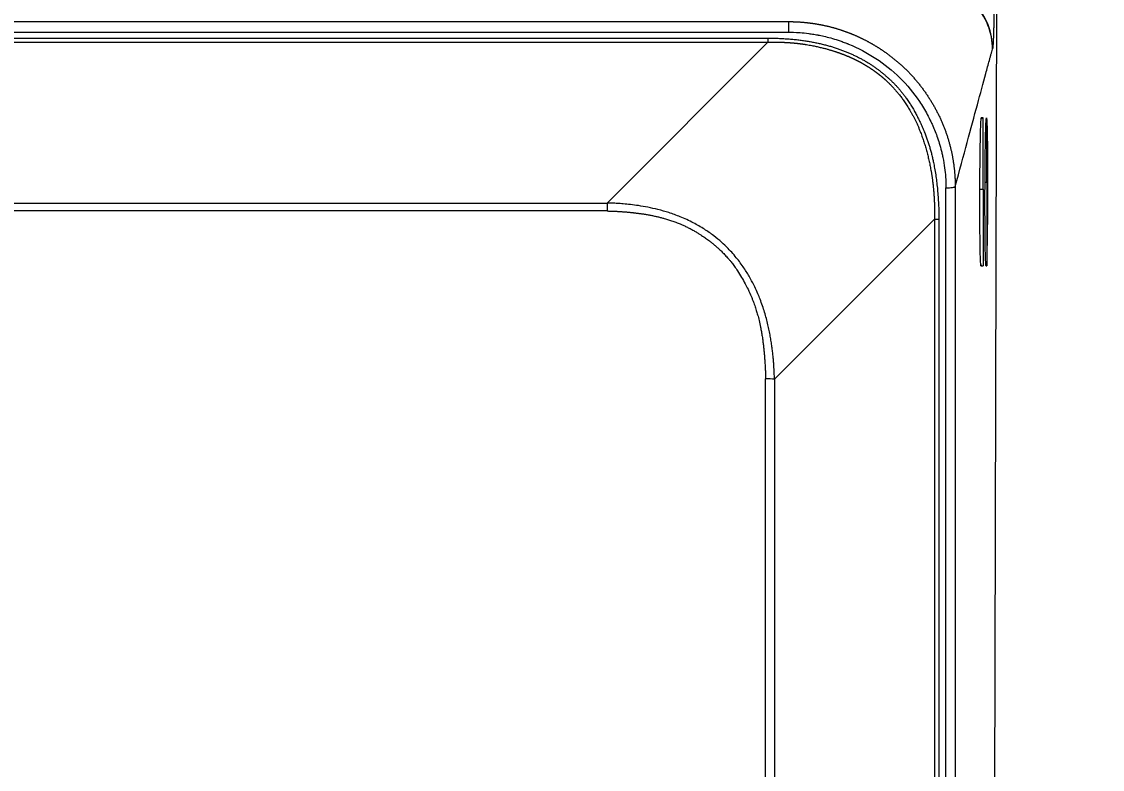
# Model space of a CAD drawing. Header units: millimetres. Extents: x 2433 to 4809, y -10272 to -6912.
# Drawn here: x 3398.5 to 3457, y -9139.2 to -9098.7 of the extents above; entities that cross this region are included whole.
import ezdxf

# ---------------------------------------------------------------- set-up
doc = ezdxf.new("R2010")
doc.units = ezdxf.units.MM
doc.layers.add('DIM', color=3, linetype='Continuous', lineweight=13)
doc.styles.add('ARIAL', font='arial.ttf')
doc.styles.get("Standard").update_dxf_attribs({"font": 'arial.ttf'})
doc.dimstyles.get("Standard").update_dxf_attribs({"dimtxt": 15, "dimasz": 15, "dimexe": 0.18, "dimexo": 0.0625, "dimgap": 4, "dimtad": 0, "dimtih": 1, "dimtoh": 1, "dimdec": 1, "dimdsep": 46, "dimtxsty": 'ARIAL', "dimcen": 0, "dimclrd": 3, "dimclre": 3, "dimclrt": 3, "dimadec": 0, "dimazin": 0, "dimtfac": 1, "dimtdec": 1, "dimtofl": 0, "dimtmove": 0, "dimatfit": 3, "dimfxl": 1, "dimtolj": 1, "dimtzin": 0, "dimarcsym": 0})
doc.dimstyles.new('사본 Standard', dxfattribs={"dimtxt": 15, "dimasz": 15, "dimexe": 0.18, "dimexo": 0.0625, "dimgap": 5, "dimtad": 0, "dimdec": 1, "dimdsep": 46, "dimtxsty": 'Standard', "dimcen": 0.09, "dimadec": 0, "dimazin": 0, "dimtfac": 1, "dimtdec": 1, "dimtofl": 0, "dimtmove": 0, "dimatfit": 3, "dimfxl": 1, "dimtolj": 1, "dimtzin": 0, "dimarcsym": 0})

# ---------------------------------------------------------------- blocks, each defined once
blk = doc.blocks.new('*D43')
at = {"layer": 'Defpoints', "color": 0, "transparency": 16777216}
for p in [(3193.999, -7897.186), (3599.118, -9941.356), (3679.627, -9941.356)]:
    blk.add_point(p, dxfattribs=at)
at = {"layer": 'DIM', "color": 3, "lineweight": -2, "transparency": 16777216}
for p, q in [((3194.062, -7897.186), (3679.807, -7897.186)), ((3679.627, -7915.186), (3679.627, -8902.472)), ((3679.627, -9923.356), (3679.627, -8936.071)), ((3599.18, -9941.356), (3679.807, -9941.356))]:
    blk.add_line(p, q, dxfattribs=at)
at = {"layer": 'DIM', "color": 3, "transparency": 16777216}
for points in [[(3676.627, -7915.186), (3682.627, -7915.186), (3679.627, -7897.186)], [(3676.627, -9923.356), (3682.627, -9923.356), (3679.627, -9941.356)]]:
    blk.add_solid(points, dxfattribs=at)
at = {"layer": 'DIM', "color": 3, "transparency": 16777216, "insert": (3679.627, -8919.271), "char_height": 18, "attachment_point": 5, "style": 'ARIAL'}
blk.add_mtext('\\A1;(2280)', dxfattribs=at)
blk = doc.blocks.new('*D49')
at = {"layer": 'Defpoints', "color": 0, "transparency": 16777216}
for p in [(3447.509, -9096.668), (3447.509, -9941.356), (3621.262, -9941.356)]:
    blk.add_point(p, dxfattribs=at)
at = {"layer": 'DIM', "color": 0, "lineweight": -2, "transparency": 16777216}
for p, q in [((3447.571, -9096.668), (3621.442, -9096.668)), ((3621.262, -9114.668), (3621.262, -9923.356)), ((3447.571, -9941.356), (3621.442, -9941.356))]:
    blk.add_line(p, q, dxfattribs=at)
at = {"layer": 'DIM', "color": 0, "transparency": 16777216}
for points in [[(3618.262, -9114.668), (3624.262, -9114.668), (3621.262, -9096.668)], [(3618.262, -9923.356), (3624.262, -9923.356), (3621.262, -9941.356)]]:
    blk.add_solid(points, dxfattribs=at)
at = {"layer": 'DIM', "color": 3, "transparency": 16777216, "insert": (3608.243, -9519.012), "char_height": 18, "attachment_point": 5, "rotation": 90}
blk.add_mtext('\\A1;{\\fGulim|b0|i0|c129|p50;선반까지 높이 1000~1050mm}', dxfattribs=at)

msp = doc.modelspace()

# ---------------------------------------------------------------- linework, layer by layer
at = {"linetype": 'Continuous', "lineweight": 18}
for p, q in [((3450.965, -9217.208), (3451.286, -9089.75)), ((2947.992, -9098.707), (3440.007, -9098.707)), ((3450.514, -9103.917), (3450.421, -9103.917)), ((3450.514, -9107.775), (3450.514, -9103.917)), ((3450.71, -9107.397), (3450.71, -9103.917)), ((3450.71, -9107.397), (3450.71, -9111.917)), ((3449.008, -9107.63), (3449.008, -9202.647)), ((3450.514, -9107.775), (3450.514, -9111.917)), ((3450.401, -9111.917), (3450.514, -9111.917)), ((3450.678, -9111.917), (3450.71, -9111.917))]:
    msp.add_line(p, q, dxfattribs=at)
at = {"linetype": 'Continuous', "lineweight": 13}
for p, q in [((2947.992, -9099.279), (3440.007, -9099.279)), ((2949.124, -9099.599), (3438.875, -9099.599)), ((2949.124, -9099.814), (3438.875, -9099.814)), ((3430.167, -9108.522), (3438.875, -9099.814)), ((3438.875, -9099.599), (3438.875, -9099.814)), ((3450.622, -9107.397), (3450.71, -9107.397)), ((3450.343, -9107.775), (3450.514, -9107.775)), ((2957.832, -9108.522), (3430.167, -9108.522)), ((3430.167, -9108.952), (2957.832, -9108.952)), ((3447.887, -9109.391), (3439.224, -9118.054)), ((3447.887, -9109.391), (3447.887, -9200.228)), ((3448.128, -9109.4), (3448.128, -9200.237)), ((3439.224, -9118.054), (3439.224, -9200.313))]:
    msp.add_line(p, q, dxfattribs=at)
for centre, major_axis, start_param, end_param in [((3448.128, -9109.328), (0.5, 0), 4.209759, 4.712389), ((3438.743, -9118.18), (1, 0), 1.068167, 1.570796)]:
    msp.add_ellipse(centre, major_axis=major_axis, ratio=0.144536, start_param=start_param, end_param=end_param, dxfattribs=at)
at = {"linetype": 'Continuous', "lineweight": 18}
for points, degree, knots in [([(3451.147, -9093.985), (3451.144, -9095.139), (3451.134, -9096.195), (3451.129, -9096.731), (3451.116, -9097.71), (3451.101, -9098.561), (3451.092, -9098.916), (3451.082, -9099.282), (3451.073, -9099.541), (3451.062, -9099.808), (3451.04, -9100.12), (3451.028, -9100.175)], 2, [0, 0, 0, 0.25, 0.25, 0.375, 0.5, 0.625, 0.625, 0.75, 0.75, 0.875, 1, 1, 1]), ([(3451.028, -9100.175), (3451.028, -9099.762), (3450.881, -9098.87), (3450.347, -9098.036), (3450.005, -9097.693), (3450.005, -9097.693)], 3, [0, 0, 0, 0, 0.498874, 0.999792, 1, 1, 1, 1]), ([(3440.007, -9099.279), (3440.136, -9099.28), (3440.339, -9099.283), (3440.753, -9099.313), (3440.908, -9099.328), (3441.169, -9099.362), (3441.26, -9099.375), (3441.403, -9099.398), (3441.476, -9099.411), (3441.564, -9099.427), (3441.609, -9099.436), (3441.632, -9099.44), (3441.641, -9099.442), (3441.648, -9099.443), (3441.653, -9099.444), (3441.866, -9099.487), (3442.105, -9099.543), (3442.502, -9099.658), (3442.64, -9099.702), (3442.857, -9099.776), (3442.967, -9099.816), (3443.099, -9099.867), (3443.166, -9099.893), (3443.195, -9099.905), (3443.214, -9099.913), (3443.225, -9099.917), (3443.751, -9100.132), (3444.247, -9100.393), (3445.178, -9101.004), (3445.612, -9101.353), (3446.403, -9102.134), (3446.757, -9102.564), (3447.221, -9103.256), (3447.437, -9103.613), (3447.657, -9104.046), (3447.759, -9104.266), (3447.808, -9104.378), (3447.832, -9104.433), (3447.842, -9104.457), (3447.849, -9104.473), (3447.853, -9104.483), (3447.943, -9104.697), (3448.031, -9104.931), (3448.156, -9105.323), (3448.196, -9105.461), (3448.253, -9105.678), (3448.281, -9105.788), (3448.311, -9105.922), (3448.325, -9105.99), (3448.333, -9106.025), (3448.336, -9106.04), (3448.338, -9106.049), (3448.338, -9106.053), (3448.423, -9106.468), (3448.462, -9106.813), (3448.504, -9107.362), (3448.507, -9107.567), (3448.508, -9107.701)], 3, [0, 0, 0, 0, 0.0625, 0.0625, 0.09375, 0.09375, 0.109375, 0.109375, 0.117187, 0.121094, 0.123047, 0.124023, 0.124512, 0.124512, 0.125, 0.125, 0.1875, 0.1875, 0.21875, 0.21875, 0.234375, 0.242187, 0.246094, 0.248047, 0.248047, 0.25, 0.25, 0.375, 0.375, 0.5, 0.5, 0.625, 0.625, 0.6875, 0.71875, 0.734375, 0.742187, 0.746094, 0.748047, 0.748047, 0.75, 0.75, 0.8125, 0.8125, 0.84375, 0.84375, 0.859375, 0.867187, 0.871094, 0.873047, 0.874023, 0.874023, 0.875, 0.875, 0.9375, 0.9375, 1, 1, 1, 1]), ([(3438.875, -9099.599), (3439.929, -9099.603), (3440.855, -9099.739), (3441.777, -9099.876), (3442.599, -9100.151), (3443.405, -9100.422), (3444.101, -9100.821), (3444.791, -9101.217), (3445.354, -9101.734)], 2, [0, 0, 0, 0.25, 0.25, 0.5, 0.5, 0.75, 0.75, 1, 1, 1]), ([(3438.875, -9099.814), (3438.897, -9099.814), (3438.939, -9099.813), (3439.002, -9099.813), (3439.063, -9099.813), (3439.124, -9099.813), (3439.184, -9099.813), (3439.242, -9099.813), (3439.3, -9099.814), (3439.356, -9099.815), (3439.412, -9099.816), (3439.467, -9099.817), (3439.52, -9099.819), (3439.573, -9099.82), (3439.625, -9099.822), (3439.675, -9099.824), (3439.725, -9099.826), (3439.774, -9099.829), (3439.822, -9099.831), (3439.869, -9099.834), (3439.915, -9099.837), (3439.96, -9099.839), (3440.004, -9099.842), (3440.048, -9099.845), (3440.09, -9099.849), (3440.131, -9099.852), (3440.172, -9099.855), (3440.212, -9099.858), (3440.251, -9099.862), (3440.288, -9099.865), (3440.326, -9099.869), (3440.362, -9099.872), (3440.397, -9099.876), (3440.432, -9099.879), (3440.465, -9099.883), (3440.498, -9099.887), (3440.53, -9099.89), (3440.561, -9099.894), (3440.592, -9099.898), (3440.621, -9099.901), (3440.65, -9099.905), (3440.677, -9099.908), (3440.705, -9099.912), (3440.731, -9099.915), (3440.756, -9099.919), (3440.781, -9099.922), (3440.805, -9099.926), (3440.828, -9099.929), (3440.85, -9099.932), (3440.871, -9099.936), (3440.892, -9099.939), (3440.912, -9099.942), (3440.931, -9099.945), (3440.949, -9099.948), (3441.008, -9099.957), (3441.105, -9099.974), (3441.237, -9099.998), (3441.364, -9100.023), (3441.483, -9100.048), (3441.597, -9100.073), (3441.704, -9100.098), (3441.805, -9100.122), (3441.9, -9100.146), (3441.99, -9100.17), (3442.073, -9100.193), (3442.151, -9100.215), (3442.224, -9100.236), (3442.291, -9100.256), (3442.352, -9100.275), (3442.409, -9100.293), (3442.46, -9100.309), (3442.506, -9100.324), (3442.547, -9100.338), (3442.583, -9100.35), (3442.614, -9100.36), (3442.64, -9100.369), (3442.661, -9100.377), (3442.678, -9100.382), (3442.702, -9100.391), (3442.736, -9100.403), (3442.782, -9100.419), (3442.826, -9100.435), (3442.871, -9100.451), (3442.914, -9100.468), (3442.958, -9100.484), (3443, -9100.501), (3443.043, -9100.518), (3443.085, -9100.534), (3443.126, -9100.551), (3443.167, -9100.568), (3443.207, -9100.585), (3443.248, -9100.602), (3443.287, -9100.619), (3443.326, -9100.637), (3443.365, -9100.654), (3443.403, -9100.671), (3443.441, -9100.689), (3443.479, -9100.706), (3443.516, -9100.723), (3443.552, -9100.741), (3443.588, -9100.758), (3443.624, -9100.776), (3443.66, -9100.794), (3443.694, -9100.811), (3443.729, -9100.829), (3443.763, -9100.846), (3443.797, -9100.864), (3443.83, -9100.882), (3443.863, -9100.899), (3443.896, -9100.917), (3443.928, -9100.935), (3443.959, -9100.952), (3443.991, -9100.97), (3444.022, -9100.987), (3444.052, -9101.005), (3444.083, -9101.023), (3444.113, -9101.04), (3444.142, -9101.058), (3444.171, -9101.075), (3444.2, -9101.093), (3444.228, -9101.11), (3444.257, -9101.127), (3444.284, -9101.145), (3444.312, -9101.162), (3444.339, -9101.179), (3444.365, -9101.196), (3444.392, -9101.214), (3444.418, -9101.231), (3444.443, -9101.248), (3444.469, -9101.265), (3444.494, -9101.282), (3444.518, -9101.298), (3444.543, -9101.315), (3444.567, -9101.332), (3444.59, -9101.348), (3444.614, -9101.365), (3444.637, -9101.381), (3444.659, -9101.398), (3444.682, -9101.414), (3444.704, -9101.43), (3444.726, -9101.446), (3444.747, -9101.462), (3444.769, -9101.478), (3444.789, -9101.494), (3444.81, -9101.509), (3444.83, -9101.525), (3444.85, -9101.54), (3444.87, -9101.555), (3444.89, -9101.571), (3444.909, -9101.586), (3444.928, -9101.601), (3444.946, -9101.615), (3444.964, -9101.63), (3444.983, -9101.645), (3445, -9101.659), (3445.018, -9101.673), (3445.035, -9101.688), (3445.052, -9101.702), (3445.069, -9101.716), (3445.085, -9101.729), (3445.101, -9101.743), (3445.117, -9101.756), (3445.133, -9101.77), (3445.148, -9101.783), (3445.163, -9101.796), (3445.178, -9101.809), (3445.193, -9101.822), (3445.207, -9101.834), (3445.221, -9101.847), (3445.23, -9101.855), (3445.235, -9101.859)], 3, [0, 0, 0, 0, 0.00932, 0.018486, 0.027499, 0.036361, 0.045073, 0.053637, 0.062053, 0.070323, 0.078447, 0.086428, 0.094267, 0.101963, 0.10952, 0.116936, 0.124215, 0.131356, 0.138361, 0.145231, 0.151966, 0.158568, 0.165037, 0.171375, 0.177582, 0.18366, 0.189608, 0.195429, 0.201121, 0.206688, 0.212128, 0.217443, 0.222634, 0.227702, 0.232646, 0.237468, 0.242168, 0.246747, 0.251206, 0.255545, 0.259764, 0.263865, 0.267847, 0.271712, 0.275459, 0.27909, 0.282604, 0.286003, 0.289286, 0.292454, 0.295507, 0.298447, 0.301272, 0.303984, 0.306583, 0.327274, 0.347004, 0.365794, 0.383662, 0.400626, 0.416702, 0.431905, 0.44625, 0.459749, 0.472414, 0.484257, 0.495286, 0.505512, 0.514943, 0.523586, 0.531448, 0.538535, 0.544852, 0.550405, 0.555196, 0.559231, 0.562511, 0.565039, 0.566816, 0.573893, 0.580908, 0.587862, 0.594755, 0.601589, 0.608363, 0.615078, 0.621734, 0.628332, 0.634872, 0.641355, 0.647781, 0.654151, 0.660465, 0.666723, 0.672926, 0.679074, 0.685168, 0.691207, 0.697193, 0.703126, 0.709005, 0.714832, 0.720607, 0.726329, 0.732, 0.73762, 0.743188, 0.748706, 0.754174, 0.759591, 0.764958, 0.770276, 0.775544, 0.780763, 0.785934, 0.791055, 0.796129, 0.801154, 0.806131, 0.811061, 0.815943, 0.820778, 0.825566, 0.830307, 0.835001, 0.839649, 0.84425, 0.848805, 0.853315, 0.857778, 0.862196, 0.866568, 0.870895, 0.875176, 0.879413, 0.883604, 0.887751, 0.891853, 0.89591, 0.899923, 0.903891, 0.907815, 0.911695, 0.915531, 0.919322, 0.92307, 0.926774, 0.930434, 0.934051, 0.937623, 0.941153, 0.944639, 0.948081, 0.95148, 0.954835, 0.958148, 0.961417, 0.964643, 0.967826, 0.970966, 0.974062, 0.977116, 0.980127, 0.983094, 0.986019, 0.988901, 0.99174, 0.994536, 0.99729, 1, 1, 1, 1]), ([(3451.023, -9100.191), (3451.024, -9100.193), (3451.025, -9100.191), (3451.026, -9100.177), (3451.027, -9100.174), (3451.028, -9100.175)], 3, [0, 0, 0, 0, 0.5, 0.5, 1, 1, 1, 1]), ([(3445.354, -9101.734), (3446.67, -9102.874), (3447.443, -9104.953), (3448.101, -9106.724), (3448.128, -9109.4)], 2, [0, 0, 0, 0.5, 0.5, 1, 1, 1]), ([(3445.235, -9101.859), (3445.246, -9101.869), (3445.269, -9101.89), (3445.304, -9101.924), (3445.342, -9101.96), (3445.383, -9102), (3445.427, -9102.043), (3445.474, -9102.09), (3445.523, -9102.14), (3445.574, -9102.193), (3445.628, -9102.25), (3445.684, -9102.311), (3445.742, -9102.376), (3445.802, -9102.445), (3445.864, -9102.518), (3445.928, -9102.595), (3445.993, -9102.677), (3446.06, -9102.763), (3446.129, -9102.854), (3446.198, -9102.949), (3446.269, -9103.05), (3446.341, -9103.155), (3446.413, -9103.266), (3446.486, -9103.383), (3446.559, -9103.505), (3446.632, -9103.633), (3446.706, -9103.767), (3446.779, -9103.907), (3446.852, -9104.053), (3446.924, -9104.206), (3446.996, -9104.366), (3447.066, -9104.533), (3447.145, -9104.731), (3447.229, -9104.96), (3447.316, -9105.218), (3447.396, -9105.479), (3447.47, -9105.741), (3447.537, -9106.005), (3447.598, -9106.27), (3447.654, -9106.537), (3447.692, -9106.74), (3447.716, -9106.879), (3447.728, -9106.955), (3447.741, -9107.032), (3447.753, -9107.112), (3447.765, -9107.193), (3447.776, -9107.276), (3447.787, -9107.362), (3447.798, -9107.449), (3447.808, -9107.538), (3447.818, -9107.63), (3447.827, -9107.723), (3447.836, -9107.819), (3447.845, -9107.917), (3447.852, -9108.016), (3447.859, -9108.118), (3447.866, -9108.223), (3447.872, -9108.329), (3447.877, -9108.438), (3447.881, -9108.549), (3447.884, -9108.662), (3447.887, -9108.778), (3447.889, -9108.896), (3447.89, -9109.016), (3447.89, -9109.139), (3447.889, -9109.264), (3447.888, -9109.349), (3447.887, -9109.391)], 3, [0, 0, 0, 0, 0.00539, 0.011293, 0.017708, 0.024635, 0.032076, 0.040031, 0.048501, 0.057488, 0.066993, 0.077019, 0.087568, 0.098644, 0.110249, 0.122389, 0.135069, 0.148294, 0.16207, 0.176405, 0.191308, 0.206787, 0.222853, 0.239517, 0.25679, 0.274688, 0.293224, 0.312415, 0.332278, 0.352832, 0.374096, 0.396092, 0.418843, 0.451983, 0.485115, 0.518245, 0.551372, 0.584494, 0.617606, 0.650702, 0.683771, 0.692882, 0.702211, 0.711763, 0.72154, 0.731545, 0.741781, 0.75225, 0.762955, 0.7739, 0.785088, 0.796522, 0.808205, 0.820141, 0.832333, 0.844786, 0.857501, 0.870484, 0.883737, 0.897266, 0.911073, 0.925163, 0.93954, 0.954208, 0.969171, 0.984433, 1, 1, 1, 1]), ([(3439.224, -9118.054), (3439.224, -9118.026), (3439.222, -9117.964), (3439.219, -9117.861), (3439.214, -9117.735), (3439.207, -9117.588), (3439.198, -9117.421), (3439.186, -9117.233), (3439.17, -9117.026), (3439.149, -9116.8), (3439.122, -9116.556), (3439.089, -9116.295), (3439.049, -9116.018), (3438.999, -9115.726), (3438.94, -9115.419), (3438.87, -9115.1), (3438.787, -9114.77), (3438.69, -9114.429), (3438.578, -9114.08), (3438.457, -9113.748), (3438.319, -9113.407), (3438.149, -9113.034), (3437.918, -9112.587), (3437.611, -9112.079), (3437.212, -9111.526), (3436.786, -9111.043), (3436.352, -9110.629), (3435.928, -9110.278), (3435.418, -9109.921), (3434.813, -9109.571), (3434.166, -9109.274), (3433.525, -9109.042), (3432.939, -9108.874), (3432.394, -9108.751), (3431.895, -9108.664), (3431.45, -9108.606), (3431.064, -9108.568), (3430.742, -9108.545), (3430.487, -9108.532), (3430.303, -9108.526), (3430.204, -9108.523), (3430.167, -9108.522)], 3, [0, 0, 0, 0, 0.005541, 0.012569, 0.021064, 0.030998, 0.04234, 0.055055, 0.069104, 0.084445, 0.101034, 0.118821, 0.137758, 0.157793, 0.178875, 0.200952, 0.223974, 0.247894, 0.272667, 0.298257, 0.319435, 0.347191, 0.381228, 0.421269, 0.467134, 0.51883, 0.55123, 0.588118, 0.629723, 0.67643, 0.728809, 0.772748, 0.813587, 0.851124, 0.885107, 0.915262, 0.941318, 0.963022, 0.98015, 0.992521, 1, 1, 1, 1]), ([(3430.167, -9108.952), (3430.19, -9108.953), (3430.237, -9108.954), (3430.307, -9108.956), (3430.377, -9108.958), (3430.447, -9108.961), (3430.517, -9108.963), (3430.587, -9108.966), (3430.657, -9108.97), (3430.727, -9108.973), (3430.797, -9108.977), (3430.867, -9108.981), (3430.937, -9108.986), (3431.007, -9108.991), (3431.078, -9108.996), (3431.148, -9109.001), (3431.218, -9109.007), (3431.289, -9109.013), (3431.359, -9109.02), (3431.429, -9109.027), (3431.5, -9109.034), (3431.57, -9109.042), (3431.64, -9109.05), (3431.711, -9109.058), (3431.781, -9109.067), (3431.851, -9109.076), (3431.922, -9109.085), (3431.992, -9109.095), (3432.062, -9109.106), (3432.133, -9109.116), (3432.203, -9109.127), (3432.273, -9109.139), (3432.384, -9109.158), (3432.535, -9109.186), (3432.724, -9109.224), (3432.908, -9109.266), (3433.088, -9109.31), (3433.243, -9109.351), (3433.376, -9109.389), (3433.489, -9109.423), (3433.603, -9109.46), (3433.719, -9109.5), (3433.837, -9109.542), (3433.956, -9109.587), (3434.09, -9109.641), (3434.244, -9109.706), (3434.421, -9109.788), (3434.613, -9109.882), (3434.803, -9109.984), (3434.98, -9110.086), (3435.136, -9110.181), (3435.273, -9110.269), (3435.393, -9110.349), (3435.498, -9110.423), (3435.6, -9110.496), (3435.707, -9110.575), (3435.825, -9110.667), (3435.954, -9110.772), (3436.094, -9110.892), (3436.242, -9111.026), (3436.399, -9111.177), (3436.562, -9111.346), (3436.681, -9111.477), (3436.758, -9111.567), (3436.798, -9111.615), (3436.851, -9111.678), (3436.915, -9111.759), (3437.016, -9111.891), (3437.121, -9112.035), (3437.278, -9112.265), (3437.448, -9112.535), (3437.635, -9112.871), (3437.812, -9113.223), (3437.944, -9113.517), (3438.043, -9113.761), (3438.102, -9113.916), (3438.155, -9114.062), (3438.202, -9114.199), (3438.256, -9114.368), (3438.321, -9114.592), (3438.399, -9114.893), (3438.465, -9115.196), (3438.519, -9115.484), (3438.561, -9115.735), (3438.591, -9115.942), (3438.612, -9116.103), (3438.626, -9116.218), (3438.639, -9116.334), (3438.651, -9116.453), (3438.663, -9116.573), (3438.675, -9116.696), (3438.685, -9116.82), (3438.695, -9116.947), (3438.704, -9117.075), (3438.712, -9117.206), (3438.719, -9117.339), (3438.726, -9117.474), (3438.732, -9117.611), (3438.736, -9117.751), (3438.74, -9117.893), (3438.742, -9117.988), (3438.743, -9118.036)], 3, [0, 0, 0, 0, 0.004874, 0.009753, 0.014637, 0.019525, 0.024417, 0.029314, 0.034215, 0.03912, 0.044029, 0.048942, 0.053859, 0.058779, 0.063702, 0.068629, 0.073559, 0.078493, 0.083429, 0.088369, 0.093311, 0.098256, 0.103204, 0.108154, 0.113107, 0.118063, 0.123021, 0.127981, 0.132944, 0.137909, 0.142877, 0.147846, 0.152818, 0.166541, 0.179994, 0.193187, 0.206128, 0.218825, 0.226895, 0.235139, 0.243555, 0.252139, 0.260891, 0.269807, 0.278886, 0.291227, 0.304885, 0.319832, 0.336045, 0.350139, 0.362881, 0.374299, 0.384416, 0.393248, 0.401388, 0.410714, 0.421222, 0.432913, 0.445788, 0.459856, 0.475129, 0.491627, 0.509379, 0.512322, 0.516694, 0.522499, 0.529745, 0.538443, 0.557563, 0.567426, 0.597256, 0.624777, 0.648741, 0.680501, 0.692866, 0.704536, 0.715494, 0.725723, 0.735206, 0.753077, 0.774961, 0.801063, 0.818842, 0.836852, 0.855101, 0.863118, 0.871264, 0.87954, 0.887948, 0.89649, 0.90517, 0.913989, 0.922948, 0.932052, 0.941301, 0.950699, 0.960247, 0.969949, 0.979806, 0.989823, 1, 1, 1, 1])]:
    msp.add_open_spline(points, degree=degree, knots=knots, dxfattribs=at)
at = {"linetype": 'Continuous', "lineweight": 13}
for points, knots in [([(3451.023, -9100.191), (3451.024, -9099.777), (3450.876, -9098.88), (3450.071, -9097.626), (3448.819, -9096.819), (3447.923, -9096.668), (3447.509, -9096.668)], [0, 0, 0, 0, 0.250024, 0.499976, 0.749929, 1, 1, 1, 1]), ([(3440.007, -9099.207), (3440.007, -9099.175), (3440.007, -9099.142), (3440.007, -9099.079), (3440.007, -9099.048), (3440.007, -9098.988), (3440.007, -9098.959), (3440.007, -9098.905), (3440.007, -9098.88), (3440.007, -9098.834), (3440.007, -9098.813), (3440.007, -9098.776), (3440.007, -9098.76), (3440.007, -9098.735), (3440.007, -9098.725), (3440.007, -9098.711), (3440.007, -9098.708), (3440.007, -9098.707)], [0, 0, 0, 0, 0.125, 0.125, 0.25, 0.25, 0.375, 0.375, 0.5, 0.5, 0.625, 0.625, 0.75, 0.75, 0.875, 0.875, 1, 1, 1, 1]), ([(3440.007, -9098.707), (3440.023, -9098.707), (3440.054, -9098.707), (3440.101, -9098.708), (3440.148, -9098.708), (3440.196, -9098.709), (3440.243, -9098.71), (3440.29, -9098.712), (3440.338, -9098.713), (3440.386, -9098.715), (3440.433, -9098.717), (3440.481, -9098.72), (3440.529, -9098.723), (3440.578, -9098.725), (3440.626, -9098.729), (3440.674, -9098.732), (3440.723, -9098.736), (3440.771, -9098.74), (3440.82, -9098.744), (3440.868, -9098.749), (3440.917, -9098.754), (3440.966, -9098.759), (3441.015, -9098.764), (3441.064, -9098.77), (3441.113, -9098.776), (3441.163, -9098.782), (3441.212, -9098.789), (3441.261, -9098.795), (3441.311, -9098.802), (3441.36, -9098.81), (3441.41, -9098.817), (3441.46, -9098.825), (3441.509, -9098.834), (3441.559, -9098.842), (3441.609, -9098.851), (3441.659, -9098.86), (3441.709, -9098.87), (3441.759, -9098.879), (3441.809, -9098.889), (3441.859, -9098.9), (3441.909, -9098.91), (3441.959, -9098.921), (3442.01, -9098.932), (3442.06, -9098.944), (3442.11, -9098.956), (3442.161, -9098.968), (3442.211, -9098.98), (3442.261, -9098.993), (3442.312, -9099.006), (3442.362, -9099.02), (3442.413, -9099.033), (3442.463, -9099.047), (3442.513, -9099.062), (3442.564, -9099.077), (3442.614, -9099.092), (3442.665, -9099.107), (3442.715, -9099.123), (3442.766, -9099.139), (3442.816, -9099.155), (3442.867, -9099.172), (3442.917, -9099.189), (3442.968, -9099.206), (3443.018, -9099.224), (3443.069, -9099.242), (3443.119, -9099.26), (3443.169, -9099.279), (3443.22, -9099.298), (3443.27, -9099.317), (3443.32, -9099.337), (3443.371, -9099.357), (3443.421, -9099.377), (3443.471, -9099.398), (3443.521, -9099.419), (3443.571, -9099.44), (3443.622, -9099.462), (3443.672, -9099.484), (3443.721, -9099.507), (3443.771, -9099.53), (3443.821, -9099.553), (3443.871, -9099.576), (3443.921, -9099.6), (3443.97, -9099.624), (3444.02, -9099.649), (3444.069, -9099.674), (3444.119, -9099.699), (3444.168, -9099.724), (3444.217, -9099.75), (3444.266, -9099.776), (3444.315, -9099.803), (3444.364, -9099.83), (3444.413, -9099.857), (3444.462, -9099.884), (3444.511, -9099.912), (3444.559, -9099.94), (3444.608, -9099.969), (3444.656, -9099.998), (3444.704, -9100.027), (3444.752, -9100.056), (3444.8, -9100.086), (3444.848, -9100.116), (3444.895, -9100.146), (3444.943, -9100.177), (3444.99, -9100.208), (3445.037, -9100.24), (3445.084, -9100.271), (3445.131, -9100.303), (3445.178, -9100.336), (3445.225, -9100.368), (3445.271, -9100.401), (3445.317, -9100.434), (3445.363, -9100.468), (3445.409, -9100.502), (3445.455, -9100.536), (3445.5, -9100.571), (3445.546, -9100.605), (3445.591, -9100.64), (3445.636, -9100.676), (3445.681, -9100.712), (3445.725, -9100.748), (3445.77, -9100.784), (3445.814, -9100.821), (3445.858, -9100.858), (3445.901, -9100.895), (3445.945, -9100.932), (3445.988, -9100.97), (3446.031, -9101.008), (3446.074, -9101.047), (3446.117, -9101.086), (3446.159, -9101.125), (3446.201, -9101.164), (3446.243, -9101.203), (3446.285, -9101.243), (3446.326, -9101.284), (3446.377, -9101.334), (3446.437, -9101.394), (3446.507, -9101.465), (3446.575, -9101.537), (3446.643, -9101.609), (3446.709, -9101.683), (3446.775, -9101.757), (3446.84, -9101.831), (3446.904, -9101.907), (3446.967, -9101.983), (3447.03, -9102.059), (3447.091, -9102.137), (3447.152, -9102.215), (3447.211, -9102.293), (3447.27, -9102.372), (3447.328, -9102.452), (3447.385, -9102.532), (3447.441, -9102.613), (3447.496, -9102.694), (3447.55, -9102.776), (3447.604, -9102.858), (3447.656, -9102.94), (3447.707, -9103.024), (3447.758, -9103.107), (3447.807, -9103.191), (3447.855, -9103.275), (3447.903, -9103.36), (3447.949, -9103.445), (3447.995, -9103.53), (3448.039, -9103.616), (3448.083, -9103.702), (3448.125, -9103.788), (3448.167, -9103.875), (3448.207, -9103.962), (3448.247, -9104.049), (3448.285, -9104.136), (3448.322, -9104.223), (3448.358, -9104.311), (3448.394, -9104.399), (3448.428, -9104.487), (3448.461, -9104.575), (3448.493, -9104.663), (3448.524, -9104.751), (3448.554, -9104.84), (3448.583, -9104.928), (3448.611, -9105.016), (3448.638, -9105.105), (3448.664, -9105.194), (3448.689, -9105.282), (3448.713, -9105.371), (3448.736, -9105.459), (3448.757, -9105.548), (3448.778, -9105.637), (3448.799, -9105.725), (3448.818, -9105.813), (3448.836, -9105.902), (3448.853, -9105.99), (3448.869, -9106.078), (3448.884, -9106.166), (3448.899, -9106.254), (3448.912, -9106.342), (3448.925, -9106.429), (3448.936, -9106.517), (3448.947, -9106.604), (3448.957, -9106.691), (3448.966, -9106.778), (3448.974, -9106.864), (3448.981, -9106.95), (3448.988, -9107.036), (3448.993, -9107.122), (3448.998, -9107.208), (3449.001, -9107.293), (3449.004, -9107.377), (3449.006, -9107.462), (3449.008, -9107.546), (3449.008, -9107.602), (3449.008, -9107.63)], [0, 0, 0, 0, 0.003312, 0.006633, 0.009963, 0.013303, 0.016651, 0.020009, 0.023376, 0.026752, 0.030136, 0.03353, 0.036932, 0.040343, 0.043763, 0.047191, 0.050628, 0.054073, 0.057527, 0.060989, 0.06446, 0.067939, 0.071426, 0.074921, 0.078424, 0.081935, 0.085455, 0.088982, 0.092517, 0.09606, 0.099611, 0.10317, 0.106736, 0.110311, 0.113892, 0.117482, 0.121079, 0.124683, 0.128295, 0.131915, 0.135542, 0.139176, 0.142818, 0.146466, 0.150123, 0.153786, 0.157457, 0.161135, 0.16482, 0.168512, 0.172212, 0.175918, 0.179632, 0.183353, 0.187081, 0.190815, 0.194557, 0.198306, 0.202062, 0.205825, 0.209595, 0.213372, 0.217156, 0.220947, 0.224746, 0.228551, 0.232363, 0.236182, 0.240008, 0.243841, 0.247681, 0.251528, 0.255382, 0.259243, 0.26311, 0.266984, 0.270864, 0.27475, 0.278643, 0.282542, 0.286447, 0.290358, 0.294275, 0.298197, 0.302126, 0.30606, 0.309999, 0.313944, 0.317895, 0.32185, 0.325811, 0.329777, 0.333748, 0.337723, 0.341704, 0.345689, 0.349679, 0.353673, 0.357672, 0.361675, 0.365682, 0.369693, 0.373709, 0.377728, 0.381751, 0.385778, 0.389809, 0.393843, 0.397881, 0.401923, 0.405967, 0.410015, 0.414066, 0.418121, 0.422178, 0.426238, 0.430301, 0.434367, 0.438435, 0.442507, 0.44658, 0.450657, 0.454735, 0.458816, 0.462899, 0.466985, 0.471072, 0.475162, 0.479254, 0.483347, 0.487443, 0.49154, 0.495639, 0.49974, 0.506785, 0.51383, 0.520874, 0.527916, 0.534956, 0.541994, 0.54903, 0.556064, 0.563094, 0.57012, 0.577143, 0.584162, 0.591175, 0.598184, 0.605187, 0.612184, 0.619175, 0.626158, 0.633134, 0.640103, 0.647063, 0.654014, 0.660956, 0.667888, 0.674809, 0.68172, 0.68862, 0.695507, 0.702382, 0.709245, 0.716094, 0.722929, 0.729749, 0.736555, 0.743345, 0.75012, 0.756878, 0.763619, 0.770343, 0.77705, 0.783739, 0.790412, 0.797067, 0.803705, 0.810326, 0.81693, 0.823516, 0.830085, 0.836635, 0.843169, 0.849684, 0.856181, 0.862659, 0.869119, 0.87556, 0.881983, 0.888386, 0.894769, 0.901133, 0.907476, 0.9138, 0.920102, 0.926384, 0.932644, 0.938883, 0.9451, 0.951294, 0.957466, 0.963615, 0.96974, 0.975841, 0.981918, 0.987971, 0.993998, 1, 1, 1, 1]), ([(3449.008, -9107.63), (3449.471, -9105.92), (3449.871, -9104.446), (3450.375, -9102.586), (3450.527, -9102.025), (3450.731, -9101.271), (3450.795, -9101.034), (3450.871, -9100.757), (3450.885, -9100.702), (3450.907, -9100.622), (3450.914, -9100.595), (3450.929, -9100.542), (3450.936, -9100.516), (3450.95, -9100.464), (3450.957, -9100.438), (3450.971, -9100.387), (3450.978, -9100.362), (3450.998, -9100.288), (3451.011, -9100.239), (3451.023, -9100.191)], [0, 0, 0, 0, 0.5, 0.5, 0.75, 0.75, 0.875, 0.875, 0.90625, 0.90625, 0.921875, 0.921875, 0.9375, 0.9375, 0.953125, 0.953125, 0.96875, 0.96875, 1, 1, 1, 1]), ([(3448.508, -9107.701), (3448.566, -9107.701), (3448.692, -9107.698), (3448.869, -9107.682), (3448.945, -9107.665), (3448.995, -9107.647), (3449.007, -9107.638), (3449.008, -9107.63)], [0, 0, 0, 0, 0.25, 0.5, 0.75, 0.75, 1, 1, 1, 1])]:
    msp.add_open_spline(points, degree=3, knots=knots, dxfattribs=at)
for points, degree in [([(3440.007, -9099.279), (3440.007, -9099.255), (3440.007, -9099.231), (3440.007, -9099.207)], 3), ([(3448.508, -9202.748), (3448.508, -9107.701)], 1), ([(3438.743, -9200.295), (3438.743, -9172.875), (3438.743, -9145.456), (3438.743, -9118.036)], 3)]:
    msp.add_open_spline(points, degree=degree, dxfattribs=at)
at = {"linetype": 'Continuous', "lineweight": 18}
for points, weights in [([(3450.401, -9111.917), (3450.263, -9111.917), (3450.283, -9103.917), (3450.421, -9103.917)], [1, 0.333333333333, 0.333333333333, 1]), ([(3450.421, -9103.917), (3450.425, -9103.917), (3450.428, -9103.931), (3450.431, -9103.96)], [1, 0.95421854921, 0.911581010275, 0.872087383194]), ([(3450.678, -9111.917), (3450.539, -9111.917), (3450.56, -9103.917), (3450.698, -9103.917)], [1, 0.333333333333, 0.333333333333, 1]), ([(3450.698, -9103.917), (3450.777, -9103.917), (3450.809, -9108.71), (3450.711, -9111.465)], [1, 0.464395779184, 0.359099380402, 0.684110803653]), ([(3450.412, -9111.872), (3450.408, -9111.903), (3450.405, -9111.917), (3450.401, -9111.917)], [0.869236296419, 0.909526859053, 0.953114760246, 1]), ([(3450.687, -9111.882), (3450.684, -9111.906), (3450.681, -9111.917), (3450.678, -9111.917)], [0.882977122582, 0.919388414151, 0.958396039957, 1])]:
    msp.add_rational_spline(points, weights, degree=3, dxfattribs=at)
at = {"linetype": 'Continuous', "lineweight": 13}
msp.add_rational_spline([(3430.167, -9108.522), (3430.167, -9108.651), (3430.167, -9108.797), (3430.167, -9108.952)], [0.999999999996, 0.981925921187, 0.981925921191, 1.00000000001], degree=3, dxfattribs=at)

# ---------------------------------------------------------------- dimensions: what is measured, and where the dimension line sits
at = {"layer": 'DIM', "color": 3}
for base, p1, p2, text, dimstyle, override, picture, middle in [((3679.627, -9941.356), (3193.999, -7897.186), (3599.118, -9941.356), '(2280)', 'Standard', {"dimtxt": 18, "dimasz": 18, "dimgap": 5}, '*D43', (3679.627, -8919.271)), ((3621.262, -9941.356), (3447.509, -9096.668), (3447.509, -9941.356), '{\\fGulim|b0|i0|c129|p50;선반까지 높이 1000~1050mm}', '사본 Standard', {"dimtxt": 18, "dimasz": 18, "dimgap": 3, "dimtad": 3, "dimclrt": 3}, '*D49', (3608.243, -9519.012))]:
    dim = msp.add_linear_dim(base=base, p1=p1, p2=p2, angle=90, text=text, dimstyle=dimstyle, override=override, dxfattribs=at)
    dim.commit()
    dim.dimension.update_dxf_attribs({"geometry": picture, "text_midpoint": middle})

doc.saveas('drawing.dxf')
